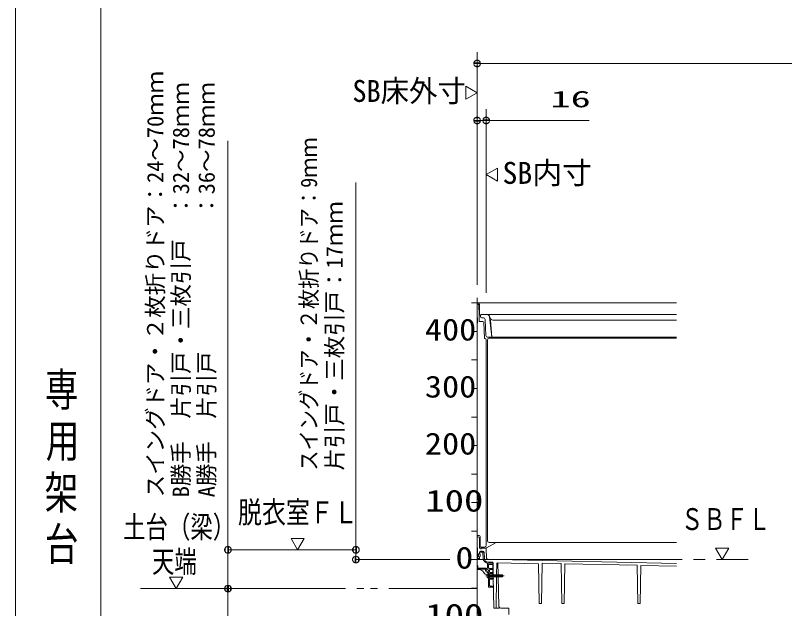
# Model space of a CAD drawing. Units: millimetres on the paper. Extents: x -305 to 305, y -152 to 152.
# Drawn here: x -262.5 to -195, y -30.6 to 21.5 of the extents above; entities that cross this region are included whole.
import ezdxf
from ezdxf.enums import TextEntityAlignment as Align

# ---------------------------------------------------------------- set-up
doc = ezdxf.new("R2010")
doc.units = ezdxf.units.MM
doc.linetypes.add('LONG_CHAIN', pattern=[21, 18, -1, 1, -1])
doc.linetypes.add('LONG_DOUBLE_CHAIN', pattern=[21.8, 18, -1, 0.6, -0.6, 0.6, -1])
doc.layers.add('0-0_PV', color=7, linetype='Continuous', lineweight=9)
doc.layers.add('0-1_0', color=7, linetype='Continuous', lineweight=9)
doc.styles.add('ＭＳ ゴシック', font='')
doc.styles.get('ＭＳ ゴシック').set_extended_font_data('MS Gothic')

# ---------------------------------------------------------------- blocks, each defined once
blk = doc.blocks.new('_DOTSMALL')
at = {"layer": '0-1_0'}
for p, q in [((0.0746, 0.1), (-0.0746, 0.1)), ((0.1223, -0.0248), (-0.1223, -0.0248))]:
    blk.add_line(p, q, dxfattribs=at)
for points in [[(0.125, 0), (0.124, 0.0157), (0.1211, 0.0311), (0.1162, 0.046), (0.1095, 0.0602), (0.1011, 0.0735), (0.0911, 0.0856), (0.0797, 0.0963), (0.067, 0.1055), (0.0532, 0.1131), (0.0386, 0.1189), (0.0234, 0.1228), (0.0078, 0.1248), (-0.0078, 0.1248), (-0.0234, 0.1228), (-0.0386, 0.1189), (-0.0532, 0.1131), (-0.067, 0.1055), (-0.0797, 0.0963), (-0.0911, 0.0856), (-0.1011, 0.0735), (-0.1095, 0.0602), (-0.1162, 0.046), (-0.1211, 0.0311), (-0.124, 0.0157), (-0.125, 0), (0, 0)], [(-0.125, 0), (-0.124, -0.0157), (-0.1211, -0.0311), (-0.1162, -0.046), (-0.1095, -0.0602), (-0.1011, -0.0735), (-0.0911, -0.0856), (-0.0797, -0.0963), (-0.067, -0.1055), (-0.0532, -0.1131), (-0.0386, -0.1189), (-0.0234, -0.1228), (-0.0078, -0.1248), (0.0078, -0.1248), (0.0234, -0.1228), (0.0386, -0.1189), (0.0532, -0.1131), (0.067, -0.1055), (0.0797, -0.0963), (0.0911, -0.0856), (0.1011, -0.0735), (0.1095, -0.0602), (0.1162, -0.046), (0.1211, -0.0311), (0.124, -0.0157), (0.125, 0), (0, 0)]]:
    blk.add_lwpolyline(points, close=True, dxfattribs=at)

msp = doc.modelspace()

# ---------------------------------------------------------------- linework, layer by layer
at = {"layer": '0-0_PV'}
for p, q in [((-262.482, 105.355), (-262.482, -56.645)), ((-254.982, 105.355), (-254.982, -56.645)), ((-221.963, 2.737), (-221.963, 18.237)), ((-221.963, 17.237), (-149.963, 17.237)), ((-221.963, 14.676), (-222.963, 15.253)), ((-222.963, 15.253), (-222.963, 14.098)), ((-222.963, 14.098), (-221.963, 14.676)), ((-221.963, -2.172), (-221.963, 13.237)), ((-221.163, -2.882), (-221.163, 13.237)), ((-221.963, 12.237), (-221.163, 12.237)), ((-221.163, 12.237), (-212.123, 12.237)), ((-220.163, 8.064), (-221.163, 7.487)), ((-221.163, 7.487), (-220.163, 6.91)), ((-220.163, 6.91), (-220.163, 8.064)), ((-221.963, -3.313), (-221.963, -43.313)), ((-222.463, -3.763), (-221.963, -3.763)), ((-221.961, -3.841), (-221.963, -3.763)), ((-221.963, -3.763), (-221.91, -3.763)), ((-221.944, -4.763), (-221.96, -3.841)), ((-221.96, -3.841), (-221.948, -3.841)), ((-221.91, -3.763), (-204.463, -3.763)), ((-221.798, -3.988), (-221.784, -4.763)), ((-221.746, -4.739), (-221.76, -3.91)), ((-221.936, -5.313), (-221.944, -4.763)), ((-221.936, -5.313), (-221.932, -5.513)), ((-221.784, -4.763), (-221.776, -5.313)), ((-221.776, -5.313), (-221.776, -5.345)), ((-221.473, -5.394), (-221.726, -5.394)), ((-221.671, -4.813), (-221.638, -4.813)), ((-221.663, -4.813), (-221.66, -4.965)), ((-221.588, -4.763), (-221.133, -4.763)), ((-221.56, -5.063), (-221.406, -5.063)), ((-221.256, -5.206), (-221.195, -6.619)), ((-221.105, -4.763), (-204.463, -4.763)), ((-220.885, -4.982), (-220.661, -6.763)), ((-220.828, -5.078), (-220.863, -4.948)), ((-220.779, -5.263), (-220.661, -6.763)), ((-220.587, -5.263), (-204.463, -5.263)), ((-221.963, -5.599), (-221.932, -5.513)), ((-221.314, -6.841), (-221.373, -5.49)), ((-222.463, -6.263), (-221.963, -6.263)), ((-221.263, -6.889), (-221.268, -6.889)), ((-221.163, -6.989), (-221.163, -25.013)), ((-221.063, -7.013), (-221.063, -24.613)), ((-221.045, -6.763), (-204.463, -6.763)), ((-220.913, -6.863), (-204.463, -6.863)), ((-222.463, -8.763), (-221.963, -8.763)), ((-222.463, -11.263), (-221.963, -11.263)), ((-222.463, -13.763), (-221.963, -13.763)), ((-222.463, -16.263), (-221.963, -16.263)), ((-222.463, -18.763), (-221.963, -18.763)), ((-222.463, -21.263), (-221.963, -21.263)), ((-222.463, -23.763), (-221.963, -23.763)), ((-221.963, -24.163), (-221.788, -24.163)), ((-221.963, -24.263), (-221.91, -24.263)), ((-221.963, -24.263), (-221.93, -26.163)), ((-221.688, -24.263), (-221.688, -25.163)), ((-238.29, -24.413), (-237.713, -25.413)), ((-237.135, -24.413), (-238.29, -24.413)), ((-237.713, -25.413), (-237.135, -24.413)), ((-221.76, -24.41), (-221.746, -25.239)), ((-220.297, -24.763), (-221.128, -25.243)), ((-220.913, -24.763), (-204.463, -24.763)), ((-221.963, -25.463), (-221.946, -25.463)), ((-221.936, -26.153), (-221.936, -25.473)), ((-221.759, -25.763), (-221.755, -25.61)), ((-221.501, -25.613), (-221.704, -25.613)), ((-221.313, -25.163), (-221.688, -25.163)), ((-221.671, -25.313), (-221.638, -25.313)), ((-221.655, -25.513), (-221.496, -25.513)), ((-221.588, -25.263), (-221.203, -25.263)), ((-221.159, -25.359), (-221.125, -26.128)), ((-201.04, -25.263), (-200.463, -26.263)), ((-199.885, -25.263), (-201.04, -25.263)), ((-200.463, -26.263), (-199.885, -25.263)), ((-222.463, -26.263), (-221.963, -26.263)), ((-221.963, -26.163), (-221.946, -26.163)), ((-221.867, -26.263), (-221.963, -26.263)), ((-221.93, -26.163), (-221.769, -26.163)), ((-221.828, -25.788), (-221.828, -25.988)), ((-221.728, -25.763), (-221.803, -25.763)), ((-221.728, -26.013), (-221.803, -26.013)), ((-221.769, -26.163), (-221.765, -26.013)), ((-221.763, -26.013), (-221.767, -26.166)), ((-221.754, -25.661), (-221.757, -25.763)), ((-221.703, -25.788), (-221.703, -25.988)), ((-221.451, -25.661), (-221.429, -26.158)), ((-221.324, -26.153), (-221.346, -25.656)), ((-220.938, -26.272), (-220.978, -26.272)), ((-220.938, -26.232), (-220.938, -26.272)), ((-220.162, -26.248), (-220.938, -26.232)), ((-220.162, -26.248), (-204.463, -26.605)), ((-221.957, -26.694), (-221.963, -26.688)), ((-221.913, -26.8), (-221.913, -27.013)), ((-221.063, -26.638), (-221.063, -26.988)), ((-220.873, -26.588), (-221.013, -26.588)), ((-220.974, -26.488), (-220.612, -26.488)), ((-220.963, -26.738), (-220.963, -26.988)), ((-220.61, -26.688), (-220.913, -26.688)), ((-220.863, -26.513), (-220.863, -26.578)), ((-220.813, -26.513), (-220.813, -26.578)), ((-220.713, -26.588), (-220.803, -26.588)), ((-220.713, -26.588), (-220.696, -26.567)), ((-220.663, -26.588), (-220.68, -26.567)), ((-220.61, -26.588), (-220.663, -26.588)), ((-220.588, -26.738), (-220.588, -27.038)), ((-220.562, -26.537), (-220.543, -27.613)), ((-220.234, -26.612), (-220.252, -27.613)), ((-220.183, -26.563), (-216.575, -26.645)), ((-220.114, -27.613), (-220.141, -26.563)), ((-216.575, -26.645), (-216.515, -30.113)), ((-216.249, -26.577), (-216.311, -30.113)), ((-216.249, -26.577), (-214.576, -26.615)), ((-214.576, -26.615), (-214.515, -30.113)), ((-214.25, -26.623), (-214.311, -30.113)), ((-214.25, -26.623), (-207.923, -26.767)), ((-207.923, -26.767), (-207.865, -30.113)), ((-207.602, -26.774), (-207.661, -30.113)), ((-207.602, -26.774), (-204.463, -26.845)), ((-221.218, -27.113), (-221.963, -27.113)), ((-221.813, -27.138), (-221.963, -27.138)), ((-221.873, -27.038), (-221.888, -27.038)), ((-221.845, -27.02), (-221.855, -27.031)), ((-221.223, -27.013), (-221.827, -27.013)), ((-221.195, -27.031), (-221.205, -27.02)), ((-221.113, -27.038), (-221.177, -27.038)), ((-221.157, -27.246), (-221.139, -27.179)), ((-221.121, -27.162), (-221.05, -27.143)), ((-221.004, -27.314), (-221.071, -27.332)), ((-221.026, -27.149), (-220.974, -27.201)), ((-221.019, -27.518), (-220.963, -27.513)), ((-220.987, -27.296), (-220.967, -27.225)), ((-220.963, -27.407), (-220.963, -28.663)), ((-220.963, -27.513), (-220.963, -27.863)), ((-220.963, -27.613), (-219.756, -27.613)), ((-220.602, -27.038), (-220.913, -27.038)), ((-220.913, -27.598), (-220.803, -27.788)), ((-220.863, -27.188), (-220.863, -27.363)), ((-220.863, -27.513), (-220.863, -27.613)), ((-220.688, -27.588), (-220.863, -27.588)), ((-220.596, -27.388), (-220.838, -27.388)), ((-220.596, -27.488), (-220.838, -27.488)), ((-220.602, -27.138), (-220.813, -27.138)), ((-220.813, -27.598), (-220.703, -27.788)), ((-220.713, -27.598), (-220.603, -27.788)), ((-220.613, -27.598), (-220.503, -27.788)), ((-220.588, -27.138), (-220.588, -27.388)), ((-220.513, -27.598), (-220.403, -27.788)), ((-220.413, -27.598), (-220.303, -27.788)), ((-220.313, -27.598), (-220.203, -27.788)), ((-220.219, -27.588), (-220.103, -27.788)), ((-220.119, -27.588), (-220.003, -27.788)), ((-220.019, -27.588), (-219.903, -27.788)), ((-219.913, -27.613), (-219.713, -27.688)), ((-219.713, -27.688), (-219.756, -27.613)), ((-248.945, -27.813), (-248.368, -28.813)), ((-247.791, -27.813), (-248.945, -27.813)), ((-248.368, -28.813), (-247.791, -27.813)), ((-221.019, -27.858), (-220.963, -27.863)), ((-220.963, -27.685), (-220.903, -27.788)), ((-220.963, -27.763), (-219.756, -27.763)), ((-220.863, -27.763), (-220.863, -27.863)), ((-220.863, -28.013), (-220.863, -28.538)), ((-220.587, -27.888), (-220.838, -27.888)), ((-220.587, -27.988), (-220.838, -27.988)), ((-220.54, -27.763), (-220.492, -30.513)), ((-220.254, -27.763), (-220.302, -30.513)), ((-220.042, -30.367), (-220.11, -27.763)), ((-219.835, -27.734), (-219.963, -27.688)), ((-219.756, -27.763), (-219.713, -27.688)), ((-243.831, -43.063), (-243.831, -28.813)), ((-222.463, -28.763), (-221.963, -28.763)), ((-220.575, -28.688), (-220.938, -28.688)), ((-220.575, -28.588), (-220.813, -28.588)), ((-216.515, -30.113), (-216.311, -30.113)), ((-214.515, -30.113), (-214.311, -30.113)), ((-207.865, -30.113), (-207.661, -30.113)), ((-220.492, -30.513), (-219.996, -30.513)), ((-219.892, -30.513), (-219.188, -30.513)), ((-219.173, -31.069), (-219.188, -30.513))]:
    msp.add_line(p, q, dxfattribs=at)
at = {"layer": '0-0_PV', "linetype": 'LONG_CHAIN'}
for p, q in [((-243.831, -25.413), (-232.6, -25.413)), ((-232.6, -26.263), (-224.365, -26.263)), ((-222.28, -26.263), (-221.523, -26.263)), ((-221.963, -26.263), (-198.163, -26.263)), ((-220.688, -26.523), (-220.688, -26.62)), ((-219.602, -27.688), (-221.203, -27.688))]:
    msp.add_line(p, q, dxfattribs=at)
at = {"layer": '0-0_PV', "linetype": 'LONG_DOUBLE_CHAIN'}
msp.add_line((-251.504, -28.813), (-221.963, -28.813), dxfattribs=at)
at = {"layer": '0-0_PV'}
for centre, radius, start, end in [((-221.948, -3.991), 0.15, 1, 90), ((-221.91, -3.913), 0.15, 1, 90), ((-221.726, -5.344), 0.05, 180.99999, 270), ((-221.671, -4.738), 0.075, 181, 270), ((-221.56, -4.963), 0.1, 181, 270), ((-221.638, -4.788), 0.025, 270, 0), ((-221.588, -4.788), 0.025, 90, 180), ((-221.473, -5.494), 0.1, 2.5, 90), ((-221.406, -5.213), 0.15, 2.5, 90), ((-221.133, -5.013), 0.25, 7.17946, 90), ((-221.105, -5.013), 0.25, 15, 90), ((-220.587, -5.013), 0.25, 195, 270), ((-221.045, -6.613), 0.15, 182.5, 270), ((-221.264, -6.839), 0.05, 182.5, 270), ((-221.263, -6.989), 0.1, 0, 90), ((-220.913, -7.013), 0.15, 90, 180), ((-221.91, -24.413), 0.15, 1, 90.00001), ((-221.788, -24.263), 0.1, 0, 90), ((-220.913, -24.613), 0.15, 180, 270), ((-221.946, -25.473), 0.01, 359.99991, 89.99992), ((-221.655, -25.613), 0.1, 90, 178.5), ((-221.704, -25.663), 0.05, 90, 178.5), ((-221.671, -25.238), 0.075, 181, 270), ((-221.638, -25.288), 0.025, 270, 0), ((-221.588, -25.288), 0.025, 89.99999, 180), ((-221.501, -25.663), 0.05, 2.49999, 90), ((-221.496, -25.663), 0.15, 2.49999, 90), ((-221.313, -25.013), 0.15, 270, 0), ((-221.258, -25.363), 0.1, 2.5, 90.00001), ((-221.203, -25.113), 0.15, 270, 300), ((-221.946, -26.153), 0.01, 269.99991, 359.99991), ((-221.867, -26.163), 0.1, 270, 358.5), ((-221.803, -25.788), 0.025, 90, 180.00001), ((-221.803, -25.988), 0.025, 179.99999, 270), ((-221.728, -25.788), 0.025, 359.99999, 90), ((-221.728, -25.988), 0.025, 270, 0.00001), ((-220.979, -26.138), 0.45, 182.49999, 270), ((-220.974, -26.138), 0.35, 182.5, 270), ((-220.975, -26.122), 0.15, 182.5, 268.85424), ((-222.063, -26.8), 0.15, 359.99999, 45), ((-221.113, -26.988), 0.05, 270, 0.00001), ((-221.013, -26.638), 0.05, 90, 180), ((-220.913, -26.738), 0.05, 90, 180), ((-220.913, -26.988), 0.05, 180, 270), ((-220.873, -26.578), 0.01, 270, 0.00001), ((-220.838, -26.513), 0.025, 359.99999, 180), ((-220.803, -26.578), 0.01, 180, 270), ((-220.688, -26.573), 0.01, 38.97665, 141.02334), ((-220.612, -26.538), 0.05, 1, 90), ((-220.61, -26.638), 0.05, 270, 90), ((-220.184, -26.613), 0.05, 88.69593, 179), ((-221.888, -27.013), 0.025, 180, 270), ((-221.873, -27.013), 0.025, 270, 315), ((-221.827, -27.038), 0.025, 90, 135), ((-221.813, -27.638), 0.5, 28.07241, 90), ((-221.063, -27.238), 0.35, 208.07241, 266.94778), ((-221.223, -27.038), 0.025, 45, 90), ((-221.063, -27.238), 0.16, 147.27935, 179.59243), ((-221.189, -27.237), 0.0336, 179.59244, 345.00001), ((-221.218, -27.138), 0.025, 327.27935, 90), ((-221.177, -27.013), 0.025, 225, 270), ((-221.115, -27.186), 0.025, 105, 165), ((-221.062, -27.364), 0.0336, 105.00001, 270.40857), ((-220.643, -27.688), 0.45, 164.1189, 195.88086), ((-221.013, -27.583), 0.065, 94.99957, 164.11824), ((-221.063, -27.238), 0.16, 270.40857, 293.91679), ((-221.044, -27.167), 0.025, 45, 105), ((-221.189, -27.165), 0.16, 16.40857, 16.6801), ((-221.011, -27.29), 0.025, 285, 345.00001), ((-220.988, -27.407), 0.025, 359.99999, 113.91679), ((-220.992, -27.219), 0.025, 345, 45), ((-220.813, -27.188), 0.05, 90, 180), ((-220.838, -27.363), 0.025, 180, 270), ((-220.838, -27.513), 0.025, 90, 180), ((-220.688, -27.488), 0.1, 270, 0.00001), ((-220.602, -27.088), 0.05, 270, 90), ((-220.596, -27.438), 0.05, 270, 90), ((-219.863, -27.688), 0.1, 131.41022, 179.99982), ((-221.013, -27.793), 0.065, 195.88103, 265.00055), ((-220.838, -27.863), 0.025, 180, 270), ((-220.838, -28.013), 0.025, 90, 180), ((-220.587, -27.938), 0.05, 270, 90), ((-219.801, -27.64), 0.1, 250.0569, 329.9993), ((-219.713, -27.688), 0.0866, 215.89946, 240.00002), ((-220.938, -28.663), 0.025, 180, 270), ((-220.813, -28.538), 0.05, 180, 270), ((-220.575, -28.638), 0.05, 270, 90), ((-219.892, -30.363), 0.15, 181.50002, 270)]:
    msp.add_arc(centre, radius, start, end, dxfattribs=at)
at = {"layer": '0-1_0'}
for p, q in [((-243.831, 10.441), (-243.831, -25.413)), ((-243.831, -25.413), (-243.831, -28.813))]:
    msp.add_line(p, q, dxfattribs=at)
msp.add_lwpolyline([(-232.6, -26.263), (-232.6, -25.413), (-232.6, 6.786)], dxfattribs=at)

# ---------------------------------------------------------------- block references
at = {"layer": '0-0_PV', "xscale": 2.32, "yscale": 2.32}
for p, rotation in [((-221.963, 17.237), 180), ((-221.163, 12.237), 180), ((-243.831, -28.813), 90)]:
    msp.add_blockref('_DOTSMALL', p, dxfattribs=dict(at, rotation=rotation))
msp.add_blockref('_DOTSMALL', (-221.963, 12.237), dxfattribs=at)
at = {"layer": '0-1_0', "xscale": 2.32, "yscale": 2.32}
for p, rotation in [((-243.831, -25.413), 90), ((-232.6, -25.413), 90), ((-232.6, -26.263), 270), ((-243.831, -28.813), 270)]:
    msp.add_blockref('_DOTSMALL', p, dxfattribs=dict(at, rotation=rotation))

# ---------------------------------------------------------------- texts
at = {"layer": '0-0_PV', "style": 'ＭＳ ゴシック'}
for s, height, width, p in [('SB床外寸', 1.921, 0.95, (-232.907, 13.289)), ('16', 1.444, 1.8, (-215.523, 12.96)), ('400', 1.921, 1.15, (-226.546, -7.633)), ('専', 2.889, 0.75, (-259.899, -13.674)), ('300', 1.921, 1.15, (-226.546, -12.633)), ('用', 2.889, 0.75, (-259.815, -18.17)), ('200', 1.921, 1.15, (-226.546, -17.633)), ('架', 2.889, 0.75, (-259.925, -22.693)), ('100', 1.921, 1.3, (-226.51, -22.633)), ('脱衣室ＦＬ', 1.924, 0.8, (-242.943, -23.656)), ('土台（梁）', 1.921, 0.75, (-253.022, -24.947)), ('ＳＢＦＬ', 1.921, 0.75, (-204.08, -24.252)), ('台', 2.889, 0.75, (-259.899, -27.218)), ('天端', 1.921, 0.75, (-250.494, -27.974)), ('0', 1.921, 1.2, (-223.863, -27.633)), ('100', 1.921, 1.3, (-226.51, -32.633))]:
    msp.add_text(s, height=height, dxfattribs=dict(at, width=width)).set_placement(p, align=Align.BOTTOM_LEFT)
msp.add_text('SB内寸', height=1.921, dxfattribs=at).set_placement((-219.735, 6.105), align=Align.BOTTOM_LEFT)
at = {"layer": '0-1_0', "style": 'ＭＳ ゴシック'}
for s, p in [('スイングドア・２枚折りドア：24～70ｍｍ', (-249.054, -20.802)), ('B勝手\u3000片引戸・三枚引戸\u3000：32～78ｍｍ', (-246.804, -20.804)), ('A勝手\u3000片引戸\u3000\u3000\u3000\u3000\u3000\u3000：36～78ｍｍ', (-244.554, -20.804)), ('片引戸・三枚引戸：17ｍｍ', (-233.323, -18.456))]:
    msp.add_text(s, height=1.443, rotation=90, dxfattribs=at).set_placement(p, align=Align.BOTTOM_LEFT)
at = {"layer": '0-1_0', "style": 'ＭＳ ゴシック', "width": 0.9}
msp.add_text('スイングドア・２枚折りドア：9ｍｍ', height=1.443, rotation=90, dxfattribs=at).set_placement((-235.573, -18.467), align=Align.BOTTOM_LEFT)

doc.saveas('drawing.dxf')
